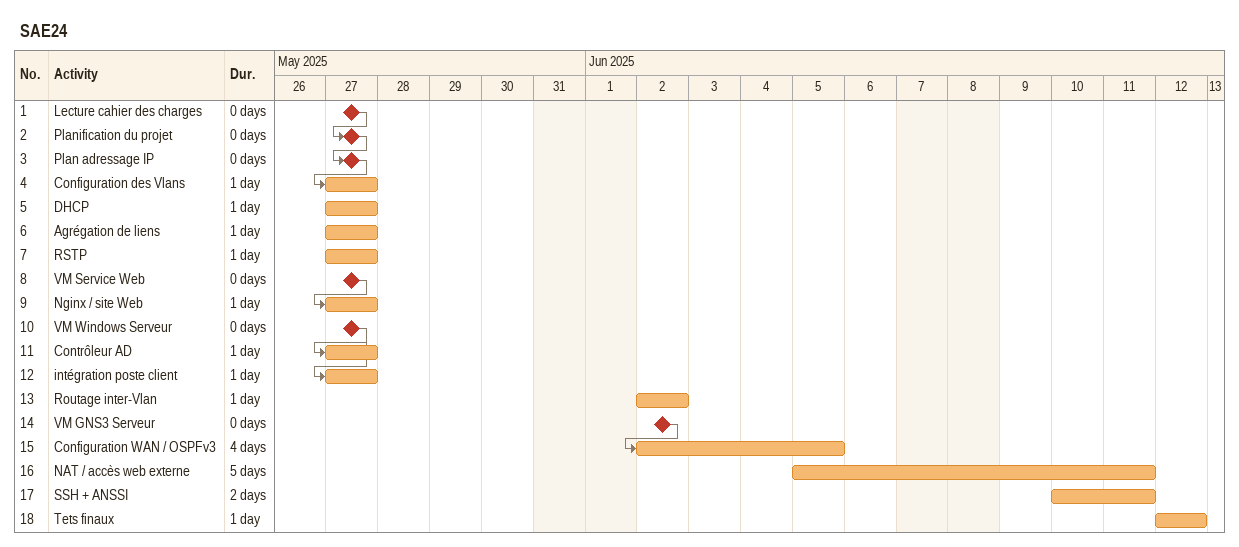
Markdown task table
SAE24

| ID | Task | Duration | Start | Finish | Predecessors |
|---|---|---|---|---|---|
| 1 | Lecture cahier des charges | 0d | 2025-05-27 | 2025-05-27 |  |
| 2 | Planification du projet | 0d | 2025-05-27 | 2025-05-27 | 1 |
| 3 | Plan adressage IP | 0d | 2025-05-27 | 2025-05-27 | 2 |
| 4 | Configuration des Vlans | 1d | 2025-05-27 | 2025-05-27 | 3 |
| 5 | DHCP | 1d | 2025-05-27 | 2025-05-27 |  |
| 6 | Agrégation de liens | 1d | 2025-05-27 | 2025-05-27 |  |
| 7 | RSTP | 1d | 2025-05-27 | 2025-05-27 |  |
| 8 | VM Service Web | 0d | 2025-05-27 | 2025-05-27 |  |
| 9 | Nginx / site Web | 1d | 2025-05-27 | 2025-05-27 | 8 |
| 10 | VM Windows Serveur | 0d | 2025-05-27 | 2025-05-27 |  |
| 11 | Contrôleur AD | 1d | 2025-05-27 | 2025-05-27 | 10 |
| 12 | intégration poste client | 1d | 2025-05-27 | 2025-05-27 | 10 |
| 13 | Routage inter-Vlan | 1d | 2025-06-02 | 2025-06-02 |  |
| 14 | VM GNS3 Serveur | 0d | 2025-06-02 | 2025-06-02 |  |
| 15 | Configuration WAN / OSPFv3 | 4d | 2025-06-02 | 2025-06-05 | 14 |
| 16 | NAT / accès web externe | 5d | 2025-06-05 | 2025-06-11 |  |
| 17 | SSH + ANSSI | 2d | 2025-06-10 | 2025-06-11 |  |
| 18 | Tets finaux | 1d | 2025-06-12 | 2025-06-12 |  |
